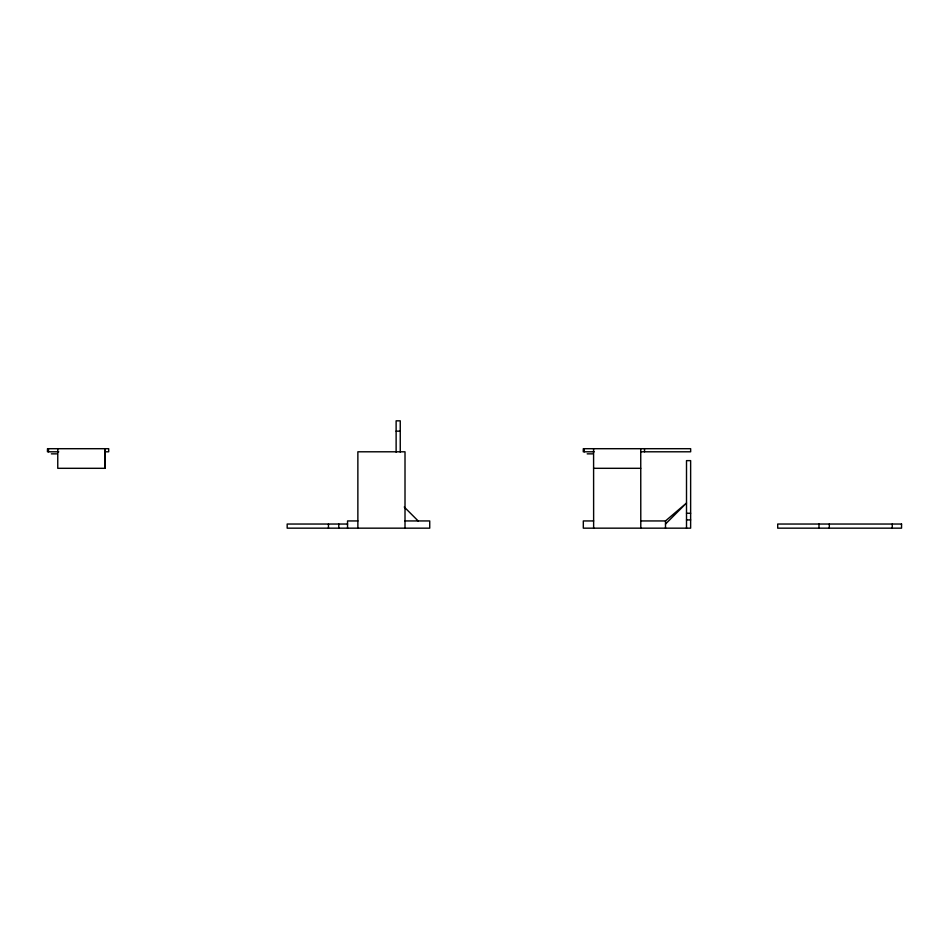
<?xml version="1.0" encoding="UTF-8"?>
<svg xmlns="http://www.w3.org/2000/svg" width="949" height="949" viewBox="0 0 949 949"><rect width="100%" height="100%" fill="white"/><g stroke="black" fill="none" stroke-linecap="round" stroke-linejoin="round"><path stroke-width="1.42" d="M665.498 524.038L686.507 503.029L665.498 520.942L640.789 520.942M396.124 431.154L400.253 431.154M58.755 451.795L47.45 451.795L47.497 448.699L108.708 448.699L108.684 451.795L104.912 451.795M594.193 451.795L583.267 451.795L583.303 448.699L690.658 448.699L690.658 451.795L640.741 451.795M51.365 453.859L56.632 453.859M587.182 453.859L592.461 453.859M104.912 468.308L104.912 448.699L104.959 468.308L57.759 468.308L57.77 448.699M593.576 468.308L640.729 468.308M686.507 513.267L690.635 513.267M686.507 519.91L690.635 519.933M357.868 520.942L347.548 520.942L347.548 528.166M405.009 520.942L429.731 520.942L429.731 528.166L287.179 528.166L287.179 524.038L347.559 524.038M593.635 520.942L583.315 520.942L583.315 528.166L690.635 528.166L690.635 460.633L686.507 460.633L686.507 528.166M404.25 507.027L418.26 521.037M892.262 524.038L892.262 528.166M829.307 524.038L829.307 528.166M818.987 524.038L818.987 528.166M665.498 520.942L665.498 528.166M644.501 448.699L644.537 451.795M640.741 448.699L640.789 528.166M593.588 448.699L593.635 528.166M584.299 448.699L584.299 451.795M405.009 528.166L405.009 451.795L357.868 451.795L357.868 528.166M400.253 452.151L400.253 420.834L396.124 420.834L396.124 452.151M338.781 524.038L338.781 528.166M328.461 524.038L328.461 528.166M48.47 448.699L48.482 451.795M901.55 524.038L777.706 524.038L777.706 528.166L901.55 528.166L901.55 524.038"/></g></svg>
